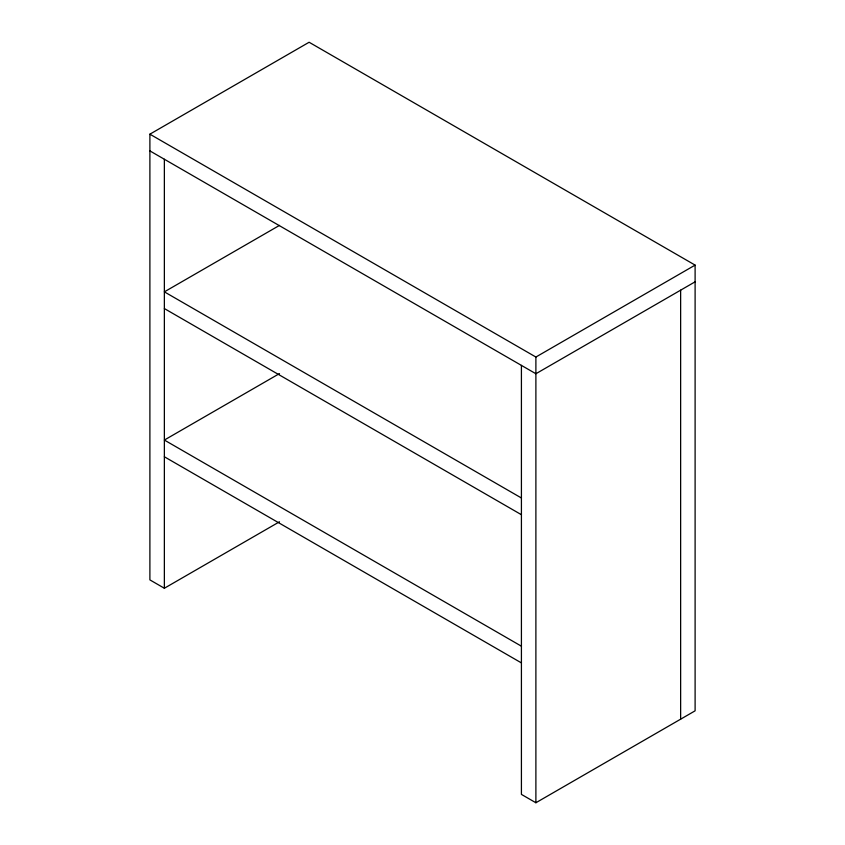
<?xml version="1.0" encoding="UTF-8"?>
<svg xmlns="http://www.w3.org/2000/svg" width="845" height="845" viewBox="0 0 845 845"><rect width="100%" height="100%" fill="white"/><g stroke="black" fill="none" stroke-linecap="round" stroke-linejoin="round"><path stroke-width="1.27" d="M279.484 521.787L164.363 588.247L149.892 579.892L149.892 134.175L309.112 42.25L695.108 265.108L695.108 710.825L535.888 802.75L521.418 794.395L521.418 365.389M279.484 225.393L164.363 291.852L521.418 497.99M279.484 373.585L164.363 440.055L521.418 646.193M149.892 134.175L535.888 357.034L695.108 265.108M695.108 281.818L535.888 373.743L149.892 150.896M164.363 308.562L521.418 514.711M164.363 456.765L521.418 662.902M680.637 290.173L680.637 719.179M535.888 357.034L535.888 802.75M164.363 159.251L164.363 588.247"/></g></svg>
